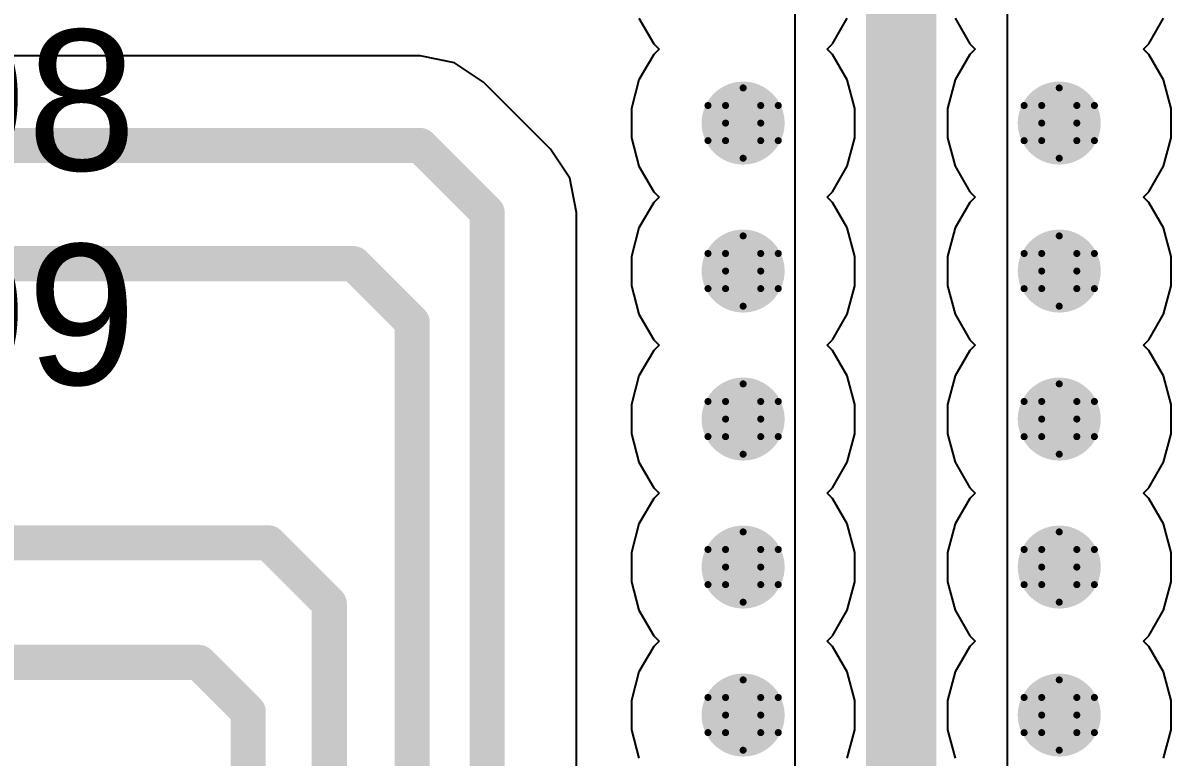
# Model space of a CAD drawing. Header units: inches. Extents: x -3 to 5437, y -3 to 5435.
# Drawn here: x 38.38 to 46.68, y 100.15 to 105.46 of the extents above; entities that cross this region are included whole.
import ezdxf

# ---------------------------------------------------------------- set-up
doc = ezdxf.new("R2010")
doc.units = ezdxf.units.IN
for name, color, linetype in [('Bottom Layer', 5, 'Continuous'), ('Drill Drawing', 1, 'Continuous'), ('GND', 16, 'Continuous'), ('PWR', 76, 'Continuous'), ('Top Layer', 1, 'Continuous'), ('Top Overlay', 2, 'Continuous'), ('Via Holes', 16, 'Continuous')]:
    doc.layers.add(name, color=color, linetype=linetype)
doc.styles.add('Arial', font='', dxfattribs={"height": 0.2})
doc.styles.get('Arial').set_extended_font_data('Arial')

msp = doc.modelspace()

# ---------------------------------------------------------------- hatches: boundary and pattern name
at = {"layer": 'Bottom Layer'}
h = msp.add_hatch(color=5, dxfattribs=at)
edge = h.paths.add_edge_path()
edge.add_arc((43.5836, 104.7368), 0.3, 0, 360)
h = msp.add_hatch(color=5, dxfattribs=at)
edge = h.paths.add_edge_path()
edge.add_arc((45.8685, 104.7368), 0.3, 0, 360)
h = msp.add_hatch(color=5, dxfattribs=at)
edge = h.paths.add_edge_path()
edge.add_arc((43.5836, 103.6672), 0.3, 0, 360)
h = msp.add_hatch(color=5, dxfattribs=at)
edge = h.paths.add_edge_path()
edge.add_arc((45.8685, 103.6672), 0.3, 0, 360)
h = msp.add_hatch(color=5, dxfattribs=at)
edge = h.paths.add_edge_path()
edge.add_arc((43.5836, 102.5975), 0.3, 0, 360)
h = msp.add_hatch(color=5, dxfattribs=at)
edge = h.paths.add_edge_path()
edge.add_arc((45.8685, 102.5975), 0.3, 0, 360)
h = msp.add_hatch(color=5, dxfattribs=at)
edge = h.paths.add_edge_path()
edge.add_arc((43.5836, 101.5278), 0.3, 0, 360)
h = msp.add_hatch(color=5, dxfattribs=at)
edge = h.paths.add_edge_path()
edge.add_arc((45.8685, 101.5278), 0.3, 0, 360)
h = msp.add_hatch(color=5, dxfattribs=at)
edge = h.paths.add_edge_path()
edge.add_arc((43.5836, 100.4581), 0.3, 0, 360)
h = msp.add_hatch(color=5, dxfattribs=at)
edge = h.paths.add_edge_path()
edge.add_arc((45.8685, 100.4581), 0.3, 0, 360)
at = {"layer": 'GND'}
h = msp.add_hatch(color=16, dxfattribs=at)
edge = h.paths.add_edge_path()
edge.add_arc((43.5836, 104.7368), 0.3, 0, 360)
h = msp.add_hatch(color=16, dxfattribs=at)
edge = h.paths.add_edge_path()
edge.add_arc((45.8685, 104.7368), 0.3, 0, 360)
h = msp.add_hatch(color=16, dxfattribs=at)
edge = h.paths.add_edge_path()
edge.add_arc((43.5836, 103.6672), 0.3, 0, 360)
h = msp.add_hatch(color=16, dxfattribs=at)
edge = h.paths.add_edge_path()
edge.add_arc((45.8685, 103.6672), 0.3, 0, 360)
h = msp.add_hatch(color=16, dxfattribs=at)
edge = h.paths.add_edge_path()
edge.add_arc((43.5836, 102.5975), 0.3, 0, 360)
h = msp.add_hatch(color=16, dxfattribs=at)
edge = h.paths.add_edge_path()
edge.add_arc((45.8685, 102.5975), 0.3, 0, 360)
h = msp.add_hatch(color=16, dxfattribs=at)
edge = h.paths.add_edge_path()
edge.add_arc((43.5836, 101.5278), 0.3, 0, 360)
h = msp.add_hatch(color=16, dxfattribs=at)
edge = h.paths.add_edge_path()
edge.add_arc((45.8685, 101.5278), 0.3, 0, 360)
h = msp.add_hatch(color=16, dxfattribs=at)
edge = h.paths.add_edge_path()
edge.add_arc((43.5836, 100.4581), 0.3, 0, 360)
h = msp.add_hatch(color=16, dxfattribs=at)
edge = h.paths.add_edge_path()
edge.add_arc((45.8685, 100.4581), 0.3, 0, 360)
at = {"layer": 'PWR'}
h = msp.add_hatch(color=76, dxfattribs=at)
edge = h.paths.add_edge_path()
edge.add_arc((43.5836, 104.7368), 0.3, 0, 360)
h = msp.add_hatch(color=76, dxfattribs=at)
edge = h.paths.add_edge_path()
edge.add_arc((45.8685, 104.7368), 0.3, 0, 360)
h = msp.add_hatch(color=76, dxfattribs=at)
edge = h.paths.add_edge_path()
edge.add_arc((43.5836, 103.6672), 0.3, 0, 360)
h = msp.add_hatch(color=76, dxfattribs=at)
edge = h.paths.add_edge_path()
edge.add_arc((45.8685, 103.6672), 0.3, 0, 360)
h = msp.add_hatch(color=76, dxfattribs=at)
edge = h.paths.add_edge_path()
edge.add_arc((43.5836, 102.5975), 0.3, 0, 360)
h = msp.add_hatch(color=76, dxfattribs=at)
edge = h.paths.add_edge_path()
edge.add_arc((45.8685, 102.5975), 0.3, 0, 360)
h = msp.add_hatch(color=76, dxfattribs=at)
edge = h.paths.add_edge_path()
edge.add_arc((43.5836, 101.5278), 0.3, 0, 360)
h = msp.add_hatch(color=76, dxfattribs=at)
edge = h.paths.add_edge_path()
edge.add_arc((45.8685, 101.5278), 0.3, 0, 360)
h = msp.add_hatch(color=76, dxfattribs=at)
edge = h.paths.add_edge_path()
edge.add_arc((43.5836, 100.4581), 0.3, 0, 360)
h = msp.add_hatch(color=76, dxfattribs=at)
edge = h.paths.add_edge_path()
edge.add_arc((45.8685, 100.4581), 0.3, 0, 360)
at = {"layer": 'Top Layer'}
h = msp.add_hatch(color=1, dxfattribs=at)
edge = h.paths.add_edge_path()
edge.add_arc((43.5836, 104.7368), 0.3, 0, 360)
h = msp.add_hatch(color=1, dxfattribs=at)
edge = h.paths.add_edge_path()
edge.add_arc((45.8685, 104.7368), 0.3, 0, 360)
h = msp.add_hatch(color=1, dxfattribs=at)
edge = h.paths.add_edge_path()
edge.add_arc((43.5836, 103.6672), 0.3, 0, 360)
h = msp.add_hatch(color=1, dxfattribs=at)
edge = h.paths.add_edge_path()
edge.add_arc((45.8685, 103.6672), 0.3, 0, 360)
h = msp.add_hatch(color=1, dxfattribs=at)
edge = h.paths.add_edge_path()
edge.add_arc((43.5836, 102.5975), 0.3, 0, 360)
h = msp.add_hatch(color=1, dxfattribs=at)
edge = h.paths.add_edge_path()
edge.add_arc((45.8685, 102.5975), 0.3, 0, 360)
h = msp.add_hatch(color=1, dxfattribs=at)
edge = h.paths.add_edge_path()
edge.add_arc((43.5836, 101.5278), 0.3, 0, 360)
h = msp.add_hatch(color=1, dxfattribs=at)
edge = h.paths.add_edge_path()
edge.add_arc((45.8685, 101.5278), 0.3, 0, 360)
h = msp.add_hatch(color=1, dxfattribs=at)
edge = h.paths.add_edge_path()
edge.add_arc((43.5836, 100.4581), 0.3, 0, 360)
h = msp.add_hatch(color=1, dxfattribs=at)
edge = h.paths.add_edge_path()
edge.add_arc((45.8685, 100.4581), 0.3, 0, 360)
at = {"layer": 'Via Holes'}
h = msp.add_hatch(color=7, dxfattribs=at)
edge = h.paths.add_edge_path()
edge.add_arc((43.5836, 104.7368), 0.15, 0, 360)
h = msp.add_hatch(color=7, dxfattribs=at)
edge = h.paths.add_edge_path()
edge.add_arc((45.8685, 104.7368), 0.15, 0, 360)
h = msp.add_hatch(color=7, dxfattribs=at)
edge = h.paths.add_edge_path()
edge.add_arc((43.5836, 103.6672), 0.15, 0, 360)
h = msp.add_hatch(color=7, dxfattribs=at)
edge = h.paths.add_edge_path()
edge.add_arc((45.8685, 103.6672), 0.15, 0, 360)
h = msp.add_hatch(color=7, dxfattribs=at)
edge = h.paths.add_edge_path()
edge.add_arc((43.5836, 102.5975), 0.15, 0, 360)
h = msp.add_hatch(color=7, dxfattribs=at)
edge = h.paths.add_edge_path()
edge.add_arc((45.8685, 102.5975), 0.15, 0, 360)
h = msp.add_hatch(color=7, dxfattribs=at)
edge = h.paths.add_edge_path()
edge.add_arc((43.5836, 101.5278), 0.15, 0, 360)
h = msp.add_hatch(color=7, dxfattribs=at)
edge = h.paths.add_edge_path()
edge.add_arc((45.8685, 101.5278), 0.15, 0, 360)
h = msp.add_hatch(color=7, dxfattribs=at)
edge = h.paths.add_edge_path()
edge.add_arc((43.5836, 100.4581), 0.15, 0, 360)
h = msp.add_hatch(color=7, dxfattribs=at)
edge = h.paths.add_edge_path()
edge.add_arc((45.8685, 100.4581), 0.15, 0, 360)

# ---------------------------------------------------------------- linework, layer by layer
at = {"layer": 'Bottom Layer'}
for p, q in [((41.2483, 105.2224), (35.0122, 105.2224)), ((41.4961, 105.1731), (41.2483, 105.2224)), ((41.7061, 105.0327), (41.4961, 105.1731)), ((42.1906, 104.5483), (41.7061, 105.0327)), ((42.331, 104.3382), (42.1906, 104.5483)), ((42.3803, 104.0904), (42.331, 104.3382)), ((42.3803, 93.517), (42.3803, 104.0904))]:
    msp.add_line(p, q, dxfattribs=at)
for points in [[(34.5176, 104.5749, 0.254, 0.254, 0), (41.2483, 104.5749, 0.254, 0.254, 0)], [(41.2483, 104.5749, 0.254, 0.254, 0), (41.7328, 104.0904, 0.254, 0.254, 0)], [(41.7328, 93.2489, 0.254, 0.254, 0), (41.7328, 104.0904, 0.254, 0.254, 0)], [(34.5152, 103.7209, 0.254, 0.254, 0), (40.7675, 103.7209, 0.254, 0.254, 0)], [(40.7675, 103.7209, 0.254, 0.254, 0), (41.1917, 103.2968, 0.254, 0.254, 0)], [(41.1917, 92.9344, 0.254, 0.254, 0), (41.1917, 103.2968, 0.254, 0.254, 0)], [(36.6012, 101.7025, 0.254, 0.254, 0), (40.1528, 101.7025, 0.254, 0.254, 0)], [(40.1528, 101.7025, 0.254, 0.254, 0), (40.5922, 101.2631, 0.254, 0.254, 0)], [(40.5922, 92.6112, 0.254, 0.254, 0), (40.5922, 101.2631, 0.254, 0.254, 0)], [(34.4647, 100.8389, 0.254, 0.254, 0), (39.6497, 100.8389, 0.254, 0.254, 0)], [(39.6497, 100.8389, 0.254, 0.254, 0), (40.0065, 100.482, 0.254, 0.254, 0)], [(40.0065, 92.2887, 0.254, 0.254, 0), (40.0065, 100.482, 0.254, 0.254, 0)]]:
    msp.add_lwpolyline(points, format="xyseb", dxfattribs=at)
for points in [[(41.1848, 104.5749, 0.127, 0.127, 1), (41.3118, 104.5749, 0.127, 0.127, 1)], [(41.1848, 104.5749, 0.127, 0.127, 1), (41.3118, 104.5749, 0.127, 0.127, 1)], [(41.6693, 104.0904, 0.127, 0.127, 1), (41.7963, 104.0904, 0.127, 0.127, 1)], [(41.6693, 104.0904, 0.127, 0.127, 1), (41.7963, 104.0904, 0.127, 0.127, 1)], [(40.704, 103.7209, 0.127, 0.127, 1), (40.831, 103.7209, 0.127, 0.127, 1)], [(40.704, 103.7209, 0.127, 0.127, 1), (40.831, 103.7209, 0.127, 0.127, 1)], [(41.1282, 103.2968, 0.127, 0.127, 1), (41.2552, 103.2968, 0.127, 0.127, 1)], [(41.1282, 103.2968, 0.127, 0.127, 1), (41.2552, 103.2968, 0.127, 0.127, 1)], [(40.0893, 101.7025, 0.127, 0.127, 1), (40.2163, 101.7025, 0.127, 0.127, 1)], [(40.0893, 101.7025, 0.127, 0.127, 1), (40.2163, 101.7025, 0.127, 0.127, 1)], [(40.5287, 101.2631, 0.127, 0.127, 1), (40.6557, 101.2631, 0.127, 0.127, 1)], [(40.5287, 101.2631, 0.127, 0.127, 1), (40.6557, 101.2631, 0.127, 0.127, 1)], [(39.5862, 100.8389, 0.127, 0.127, 1), (39.7132, 100.8389, 0.127, 0.127, 1)], [(39.5862, 100.8389, 0.127, 0.127, 1), (39.7132, 100.8389, 0.127, 0.127, 1)], [(39.943, 100.482, 0.127, 0.127, 1), (40.07, 100.482, 0.127, 0.127, 1)], [(39.943, 100.482, 0.127, 0.127, 1), (40.07, 100.482, 0.127, 0.127, 1)]]:
    msp.add_lwpolyline(points, format="xyseb", close=True, dxfattribs=at)
at = {"layer": 'Drill Drawing'}
for points in [[(43.4566, 104.8638, 0.0508, 0.0508, 0), (43.5836, 104.9908, 0.0508, 0.0508, 0)], [(43.5836, 104.9908, 0.0508, 0.0508, 0), (43.7106, 104.8638, 0.0508, 0.0508, 0)], [(45.7415, 104.8638, 0.0508, 0.0508, 0), (45.8685, 104.9908, 0.0508, 0.0508, 0)], [(45.8685, 104.9908, 0.0508, 0.0508, 0), (45.9955, 104.8638, 0.0508, 0.0508, 0)], [(43.3296, 104.8638, 0.0508, 0.0508, 0), (43.4566, 104.7368, 0.0508, 0.0508, 0)], [(43.3296, 104.8638, 0.0508, 0.0508, 0), (43.4566, 104.8638, 0.0508, 0.0508, 0)], [(43.7106, 104.8638, 0.0508, 0.0508, 0), (43.8376, 104.8638, 0.0508, 0.0508, 0)], [(43.7106, 104.7368, 0.0508, 0.0508, 0), (43.8376, 104.8638, 0.0508, 0.0508, 0)], [(45.6145, 104.8638, 0.0508, 0.0508, 0), (45.7415, 104.7368, 0.0508, 0.0508, 0)], [(45.6145, 104.8638, 0.0508, 0.0508, 0), (45.7415, 104.8638, 0.0508, 0.0508, 0)], [(45.9955, 104.8638, 0.0508, 0.0508, 0), (46.1225, 104.8638, 0.0508, 0.0508, 0)], [(45.9955, 104.7368, 0.0508, 0.0508, 0), (46.1225, 104.8638, 0.0508, 0.0508, 0)], [(43.3296, 104.6098, 0.0508, 0.0508, 0), (43.4566, 104.7368, 0.0508, 0.0508, 0)], [(43.7106, 104.7368, 0.0508, 0.0508, 0), (43.8376, 104.6098, 0.0508, 0.0508, 0)], [(45.6145, 104.6098, 0.0508, 0.0508, 0), (45.7415, 104.7368, 0.0508, 0.0508, 0)], [(45.9955, 104.7368, 0.0508, 0.0508, 0), (46.1225, 104.6098, 0.0508, 0.0508, 0)], [(43.3296, 104.6098, 0.0508, 0.0508, 0), (43.4566, 104.6098, 0.0508, 0.0508, 0)], [(43.4566, 104.6098, 0.0508, 0.0508, 0), (43.5836, 104.4828, 0.0508, 0.0508, 0)], [(43.5836, 104.4828, 0.0508, 0.0508, 0), (43.7106, 104.6098, 0.0508, 0.0508, 0)], [(43.7106, 104.6098, 0.0508, 0.0508, 0), (43.8376, 104.6098, 0.0508, 0.0508, 0)], [(45.6145, 104.6098, 0.0508, 0.0508, 0), (45.7415, 104.6098, 0.0508, 0.0508, 0)], [(45.7415, 104.6098, 0.0508, 0.0508, 0), (45.8685, 104.4828, 0.0508, 0.0508, 0)], [(45.8685, 104.4828, 0.0508, 0.0508, 0), (45.9955, 104.6098, 0.0508, 0.0508, 0)], [(45.9955, 104.6098, 0.0508, 0.0508, 0), (46.1225, 104.6098, 0.0508, 0.0508, 0)], [(43.4566, 103.7942, 0.0508, 0.0508, 0), (43.5836, 103.9212, 0.0508, 0.0508, 0)], [(43.5836, 103.9212, 0.0508, 0.0508, 0), (43.7106, 103.7942, 0.0508, 0.0508, 0)], [(45.7415, 103.7942, 0.0508, 0.0508, 0), (45.8685, 103.9212, 0.0508, 0.0508, 0)], [(45.8685, 103.9212, 0.0508, 0.0508, 0), (45.9955, 103.7942, 0.0508, 0.0508, 0)], [(43.3296, 103.7942, 0.0508, 0.0508, 0), (43.4566, 103.6672, 0.0508, 0.0508, 0)], [(43.3296, 103.7942, 0.0508, 0.0508, 0), (43.4566, 103.7942, 0.0508, 0.0508, 0)], [(43.7106, 103.7942, 0.0508, 0.0508, 0), (43.8376, 103.7942, 0.0508, 0.0508, 0)], [(43.7106, 103.6672, 0.0508, 0.0508, 0), (43.8376, 103.7942, 0.0508, 0.0508, 0)], [(45.6145, 103.7942, 0.0508, 0.0508, 0), (45.7415, 103.6672, 0.0508, 0.0508, 0)], [(45.6145, 103.7942, 0.0508, 0.0508, 0), (45.7415, 103.7942, 0.0508, 0.0508, 0)], [(45.9955, 103.7942, 0.0508, 0.0508, 0), (46.1225, 103.7942, 0.0508, 0.0508, 0)], [(45.9955, 103.6672, 0.0508, 0.0508, 0), (46.1225, 103.7942, 0.0508, 0.0508, 0)], [(43.3296, 103.5402, 0.0508, 0.0508, 0), (43.4566, 103.6672, 0.0508, 0.0508, 0)], [(43.7106, 103.6672, 0.0508, 0.0508, 0), (43.8376, 103.5402, 0.0508, 0.0508, 0)], [(45.6145, 103.5402, 0.0508, 0.0508, 0), (45.7415, 103.6672, 0.0508, 0.0508, 0)], [(45.9955, 103.6672, 0.0508, 0.0508, 0), (46.1225, 103.5402, 0.0508, 0.0508, 0)], [(43.3296, 103.5402, 0.0508, 0.0508, 0), (43.4566, 103.5402, 0.0508, 0.0508, 0)], [(43.4566, 103.5402, 0.0508, 0.0508, 0), (43.5836, 103.4132, 0.0508, 0.0508, 0)], [(43.5836, 103.4132, 0.0508, 0.0508, 0), (43.7106, 103.5402, 0.0508, 0.0508, 0)], [(43.7106, 103.5402, 0.0508, 0.0508, 0), (43.8376, 103.5402, 0.0508, 0.0508, 0)], [(45.6145, 103.5402, 0.0508, 0.0508, 0), (45.7415, 103.5402, 0.0508, 0.0508, 0)], [(45.7415, 103.5402, 0.0508, 0.0508, 0), (45.8685, 103.4132, 0.0508, 0.0508, 0)], [(45.8685, 103.4132, 0.0508, 0.0508, 0), (45.9955, 103.5402, 0.0508, 0.0508, 0)], [(45.9955, 103.5402, 0.0508, 0.0508, 0), (46.1225, 103.5402, 0.0508, 0.0508, 0)], [(43.4566, 102.7245, 0.0508, 0.0508, 0), (43.5836, 102.8515, 0.0508, 0.0508, 0)], [(43.5836, 102.8515, 0.0508, 0.0508, 0), (43.7106, 102.7245, 0.0508, 0.0508, 0)], [(45.7415, 102.7245, 0.0508, 0.0508, 0), (45.8685, 102.8515, 0.0508, 0.0508, 0)], [(45.8685, 102.8515, 0.0508, 0.0508, 0), (45.9955, 102.7245, 0.0508, 0.0508, 0)], [(43.3296, 102.7245, 0.0508, 0.0508, 0), (43.4566, 102.5975, 0.0508, 0.0508, 0)], [(43.3296, 102.7245, 0.0508, 0.0508, 0), (43.4566, 102.7245, 0.0508, 0.0508, 0)], [(43.7106, 102.7245, 0.0508, 0.0508, 0), (43.8376, 102.7245, 0.0508, 0.0508, 0)], [(43.7106, 102.5975, 0.0508, 0.0508, 0), (43.8376, 102.7245, 0.0508, 0.0508, 0)], [(45.6145, 102.7245, 0.0508, 0.0508, 0), (45.7415, 102.5975, 0.0508, 0.0508, 0)], [(45.6145, 102.7245, 0.0508, 0.0508, 0), (45.7415, 102.7245, 0.0508, 0.0508, 0)], [(45.9955, 102.7245, 0.0508, 0.0508, 0), (46.1225, 102.7245, 0.0508, 0.0508, 0)], [(45.9955, 102.5975, 0.0508, 0.0508, 0), (46.1225, 102.7245, 0.0508, 0.0508, 0)], [(43.3296, 102.4705, 0.0508, 0.0508, 0), (43.4566, 102.5975, 0.0508, 0.0508, 0)], [(43.7106, 102.5975, 0.0508, 0.0508, 0), (43.8376, 102.4705, 0.0508, 0.0508, 0)], [(45.6145, 102.4705, 0.0508, 0.0508, 0), (45.7415, 102.5975, 0.0508, 0.0508, 0)], [(45.9955, 102.5975, 0.0508, 0.0508, 0), (46.1225, 102.4705, 0.0508, 0.0508, 0)], [(43.3296, 102.4705, 0.0508, 0.0508, 0), (43.4566, 102.4705, 0.0508, 0.0508, 0)], [(43.4566, 102.4705, 0.0508, 0.0508, 0), (43.5836, 102.3435, 0.0508, 0.0508, 0)], [(43.5836, 102.3435, 0.0508, 0.0508, 0), (43.7106, 102.4705, 0.0508, 0.0508, 0)], [(43.7106, 102.4705, 0.0508, 0.0508, 0), (43.8376, 102.4705, 0.0508, 0.0508, 0)], [(45.6145, 102.4705, 0.0508, 0.0508, 0), (45.7415, 102.4705, 0.0508, 0.0508, 0)], [(45.7415, 102.4705, 0.0508, 0.0508, 0), (45.8685, 102.3435, 0.0508, 0.0508, 0)], [(45.8685, 102.3435, 0.0508, 0.0508, 0), (45.9955, 102.4705, 0.0508, 0.0508, 0)], [(45.9955, 102.4705, 0.0508, 0.0508, 0), (46.1225, 102.4705, 0.0508, 0.0508, 0)], [(43.4566, 101.6548, 0.0508, 0.0508, 0), (43.5836, 101.7818, 0.0508, 0.0508, 0)], [(43.5836, 101.7818, 0.0508, 0.0508, 0), (43.7106, 101.6548, 0.0508, 0.0508, 0)], [(45.7415, 101.6548, 0.0508, 0.0508, 0), (45.8685, 101.7818, 0.0508, 0.0508, 0)], [(45.8685, 101.7818, 0.0508, 0.0508, 0), (45.9955, 101.6548, 0.0508, 0.0508, 0)], [(43.3296, 101.6548, 0.0508, 0.0508, 0), (43.4566, 101.5278, 0.0508, 0.0508, 0)], [(43.3296, 101.6548, 0.0508, 0.0508, 0), (43.4566, 101.6548, 0.0508, 0.0508, 0)], [(43.7106, 101.6548, 0.0508, 0.0508, 0), (43.8376, 101.6548, 0.0508, 0.0508, 0)], [(43.7106, 101.5278, 0.0508, 0.0508, 0), (43.8376, 101.6548, 0.0508, 0.0508, 0)], [(45.6145, 101.6548, 0.0508, 0.0508, 0), (45.7415, 101.5278, 0.0508, 0.0508, 0)], [(45.6145, 101.6548, 0.0508, 0.0508, 0), (45.7415, 101.6548, 0.0508, 0.0508, 0)], [(45.9955, 101.6548, 0.0508, 0.0508, 0), (46.1225, 101.6548, 0.0508, 0.0508, 0)], [(45.9955, 101.5278, 0.0508, 0.0508, 0), (46.1225, 101.6548, 0.0508, 0.0508, 0)], [(43.3296, 101.4008, 0.0508, 0.0508, 0), (43.4566, 101.5278, 0.0508, 0.0508, 0)], [(43.7106, 101.5278, 0.0508, 0.0508, 0), (43.8376, 101.4008, 0.0508, 0.0508, 0)], [(45.6145, 101.4008, 0.0508, 0.0508, 0), (45.7415, 101.5278, 0.0508, 0.0508, 0)], [(45.9955, 101.5278, 0.0508, 0.0508, 0), (46.1225, 101.4008, 0.0508, 0.0508, 0)], [(43.3296, 101.4008, 0.0508, 0.0508, 0), (43.4566, 101.4008, 0.0508, 0.0508, 0)], [(43.4566, 101.4008, 0.0508, 0.0508, 0), (43.5836, 101.2738, 0.0508, 0.0508, 0)], [(43.5836, 101.2738, 0.0508, 0.0508, 0), (43.7106, 101.4008, 0.0508, 0.0508, 0)], [(43.7106, 101.4008, 0.0508, 0.0508, 0), (43.8376, 101.4008, 0.0508, 0.0508, 0)], [(45.6145, 101.4008, 0.0508, 0.0508, 0), (45.7415, 101.4008, 0.0508, 0.0508, 0)], [(45.7415, 101.4008, 0.0508, 0.0508, 0), (45.8685, 101.2738, 0.0508, 0.0508, 0)], [(45.8685, 101.2738, 0.0508, 0.0508, 0), (45.9955, 101.4008, 0.0508, 0.0508, 0)], [(45.9955, 101.4008, 0.0508, 0.0508, 0), (46.1225, 101.4008, 0.0508, 0.0508, 0)], [(43.4566, 100.5851, 0.0508, 0.0508, 0), (43.5836, 100.7121, 0.0508, 0.0508, 0)], [(43.5836, 100.7121, 0.0508, 0.0508, 0), (43.7106, 100.5851, 0.0508, 0.0508, 0)], [(45.7415, 100.5851, 0.0508, 0.0508, 0), (45.8685, 100.7121, 0.0508, 0.0508, 0)], [(45.8685, 100.7121, 0.0508, 0.0508, 0), (45.9955, 100.5851, 0.0508, 0.0508, 0)], [(43.3296, 100.5851, 0.0508, 0.0508, 0), (43.4566, 100.4581, 0.0508, 0.0508, 0)], [(43.3296, 100.5851, 0.0508, 0.0508, 0), (43.4566, 100.5851, 0.0508, 0.0508, 0)], [(43.7106, 100.5851, 0.0508, 0.0508, 0), (43.8376, 100.5851, 0.0508, 0.0508, 0)], [(43.7106, 100.4581, 0.0508, 0.0508, 0), (43.8376, 100.5851, 0.0508, 0.0508, 0)], [(45.6145, 100.5851, 0.0508, 0.0508, 0), (45.7415, 100.4581, 0.0508, 0.0508, 0)], [(45.6145, 100.5851, 0.0508, 0.0508, 0), (45.7415, 100.5851, 0.0508, 0.0508, 0)], [(45.9955, 100.5851, 0.0508, 0.0508, 0), (46.1225, 100.5851, 0.0508, 0.0508, 0)], [(45.9955, 100.4581, 0.0508, 0.0508, 0), (46.1225, 100.5851, 0.0508, 0.0508, 0)], [(43.3296, 100.3311, 0.0508, 0.0508, 0), (43.4566, 100.4581, 0.0508, 0.0508, 0)], [(43.7106, 100.4581, 0.0508, 0.0508, 0), (43.8376, 100.3311, 0.0508, 0.0508, 0)], [(45.6145, 100.3311, 0.0508, 0.0508, 0), (45.7415, 100.4581, 0.0508, 0.0508, 0)], [(45.9955, 100.4581, 0.0508, 0.0508, 0), (46.1225, 100.3311, 0.0508, 0.0508, 0)], [(43.3296, 100.3311, 0.0508, 0.0508, 0), (43.4566, 100.3311, 0.0508, 0.0508, 0)], [(43.4566, 100.3311, 0.0508, 0.0508, 0), (43.5836, 100.2041, 0.0508, 0.0508, 0)], [(43.5836, 100.2041, 0.0508, 0.0508, 0), (43.7106, 100.3311, 0.0508, 0.0508, 0)], [(43.7106, 100.3311, 0.0508, 0.0508, 0), (43.8376, 100.3311, 0.0508, 0.0508, 0)], [(45.6145, 100.3311, 0.0508, 0.0508, 0), (45.7415, 100.3311, 0.0508, 0.0508, 0)], [(45.7415, 100.3311, 0.0508, 0.0508, 0), (45.8685, 100.2041, 0.0508, 0.0508, 0)], [(45.8685, 100.2041, 0.0508, 0.0508, 0), (45.9955, 100.3311, 0.0508, 0.0508, 0)], [(45.9955, 100.3311, 0.0508, 0.0508, 0), (46.1225, 100.3311, 0.0508, 0.0508, 0)]]:
    msp.add_lwpolyline(points, format="xyseb", dxfattribs=at)
for points in [[(43.5709, 104.9908, 0.0254, 0.0254, 1), (43.5963, 104.9908, 0.0254, 0.0254, 1)], [(43.5709, 104.9908, 0.0254, 0.0254, 1), (43.5963, 104.9908, 0.0254, 0.0254, 1)], [(45.8558, 104.9908, 0.0254, 0.0254, 1), (45.8812, 104.9908, 0.0254, 0.0254, 1)], [(45.8558, 104.9908, 0.0254, 0.0254, 1), (45.8812, 104.9908, 0.0254, 0.0254, 1)], [(43.3169, 104.8638, 0.0254, 0.0254, 1), (43.3423, 104.8638, 0.0254, 0.0254, 1)], [(43.3169, 104.8638, 0.0254, 0.0254, 1), (43.3423, 104.8638, 0.0254, 0.0254, 1)], [(43.4439, 104.8638, 0.0254, 0.0254, 1), (43.4693, 104.8638, 0.0254, 0.0254, 1)], [(43.4439, 104.8638, 0.0254, 0.0254, 1), (43.4693, 104.8638, 0.0254, 0.0254, 1)], [(43.6979, 104.8638, 0.0254, 0.0254, 1), (43.7233, 104.8638, 0.0254, 0.0254, 1)], [(43.6979, 104.8638, 0.0254, 0.0254, 1), (43.7233, 104.8638, 0.0254, 0.0254, 1)], [(43.8249, 104.8638, 0.0254, 0.0254, 1), (43.8503, 104.8638, 0.0254, 0.0254, 1)], [(43.8249, 104.8638, 0.0254, 0.0254, 1), (43.8503, 104.8638, 0.0254, 0.0254, 1)], [(45.6018, 104.8638, 0.0254, 0.0254, 1), (45.6272, 104.8638, 0.0254, 0.0254, 1)], [(45.6018, 104.8638, 0.0254, 0.0254, 1), (45.6272, 104.8638, 0.0254, 0.0254, 1)], [(45.7288, 104.8638, 0.0254, 0.0254, 1), (45.7542, 104.8638, 0.0254, 0.0254, 1)], [(45.7288, 104.8638, 0.0254, 0.0254, 1), (45.7542, 104.8638, 0.0254, 0.0254, 1)], [(45.9828, 104.8638, 0.0254, 0.0254, 1), (46.0082, 104.8638, 0.0254, 0.0254, 1)], [(45.9828, 104.8638, 0.0254, 0.0254, 1), (46.0082, 104.8638, 0.0254, 0.0254, 1)], [(46.1098, 104.8638, 0.0254, 0.0254, 1), (46.1352, 104.8638, 0.0254, 0.0254, 1)], [(46.1098, 104.8638, 0.0254, 0.0254, 1), (46.1352, 104.8638, 0.0254, 0.0254, 1)], [(43.4439, 104.7368, 0.0254, 0.0254, 1), (43.4693, 104.7368, 0.0254, 0.0254, 1)], [(43.4439, 104.7368, 0.0254, 0.0254, 1), (43.4693, 104.7368, 0.0254, 0.0254, 1)], [(43.6979, 104.7368, 0.0254, 0.0254, 1), (43.7233, 104.7368, 0.0254, 0.0254, 1)], [(43.6979, 104.7368, 0.0254, 0.0254, 1), (43.7233, 104.7368, 0.0254, 0.0254, 1)], [(45.7288, 104.7368, 0.0254, 0.0254, 1), (45.7542, 104.7368, 0.0254, 0.0254, 1)], [(45.7288, 104.7368, 0.0254, 0.0254, 1), (45.7542, 104.7368, 0.0254, 0.0254, 1)], [(45.9828, 104.7368, 0.0254, 0.0254, 1), (46.0082, 104.7368, 0.0254, 0.0254, 1)], [(45.9828, 104.7368, 0.0254, 0.0254, 1), (46.0082, 104.7368, 0.0254, 0.0254, 1)], [(43.3169, 104.6098, 0.0254, 0.0254, 1), (43.3423, 104.6098, 0.0254, 0.0254, 1)], [(43.3169, 104.6098, 0.0254, 0.0254, 1), (43.3423, 104.6098, 0.0254, 0.0254, 1)], [(43.4439, 104.6098, 0.0254, 0.0254, 1), (43.4693, 104.6098, 0.0254, 0.0254, 1)], [(43.4439, 104.6098, 0.0254, 0.0254, 1), (43.4693, 104.6098, 0.0254, 0.0254, 1)], [(43.6979, 104.6098, 0.0254, 0.0254, 1), (43.7233, 104.6098, 0.0254, 0.0254, 1)], [(43.6979, 104.6098, 0.0254, 0.0254, 1), (43.7233, 104.6098, 0.0254, 0.0254, 1)], [(43.8249, 104.6098, 0.0254, 0.0254, 1), (43.8503, 104.6098, 0.0254, 0.0254, 1)], [(43.8249, 104.6098, 0.0254, 0.0254, 1), (43.8503, 104.6098, 0.0254, 0.0254, 1)], [(45.6018, 104.6098, 0.0254, 0.0254, 1), (45.6272, 104.6098, 0.0254, 0.0254, 1)], [(45.6018, 104.6098, 0.0254, 0.0254, 1), (45.6272, 104.6098, 0.0254, 0.0254, 1)], [(45.7288, 104.6098, 0.0254, 0.0254, 1), (45.7542, 104.6098, 0.0254, 0.0254, 1)], [(45.7288, 104.6098, 0.0254, 0.0254, 1), (45.7542, 104.6098, 0.0254, 0.0254, 1)], [(45.9828, 104.6098, 0.0254, 0.0254, 1), (46.0082, 104.6098, 0.0254, 0.0254, 1)], [(45.9828, 104.6098, 0.0254, 0.0254, 1), (46.0082, 104.6098, 0.0254, 0.0254, 1)], [(46.1098, 104.6098, 0.0254, 0.0254, 1), (46.1352, 104.6098, 0.0254, 0.0254, 1)], [(46.1098, 104.6098, 0.0254, 0.0254, 1), (46.1352, 104.6098, 0.0254, 0.0254, 1)], [(43.5709, 104.4828, 0.0254, 0.0254, 1), (43.5963, 104.4828, 0.0254, 0.0254, 1)], [(43.5709, 104.4828, 0.0254, 0.0254, 1), (43.5963, 104.4828, 0.0254, 0.0254, 1)], [(45.8558, 104.4828, 0.0254, 0.0254, 1), (45.8812, 104.4828, 0.0254, 0.0254, 1)], [(45.8558, 104.4828, 0.0254, 0.0254, 1), (45.8812, 104.4828, 0.0254, 0.0254, 1)], [(43.5709, 103.9212, 0.0254, 0.0254, 1), (43.5963, 103.9212, 0.0254, 0.0254, 1)], [(43.5709, 103.9212, 0.0254, 0.0254, 1), (43.5963, 103.9212, 0.0254, 0.0254, 1)], [(45.8558, 103.9212, 0.0254, 0.0254, 1), (45.8812, 103.9212, 0.0254, 0.0254, 1)], [(45.8558, 103.9212, 0.0254, 0.0254, 1), (45.8812, 103.9212, 0.0254, 0.0254, 1)], [(43.3169, 103.7942, 0.0254, 0.0254, 1), (43.3423, 103.7942, 0.0254, 0.0254, 1)], [(43.3169, 103.7942, 0.0254, 0.0254, 1), (43.3423, 103.7942, 0.0254, 0.0254, 1)], [(43.4439, 103.7942, 0.0254, 0.0254, 1), (43.4693, 103.7942, 0.0254, 0.0254, 1)], [(43.4439, 103.7942, 0.0254, 0.0254, 1), (43.4693, 103.7942, 0.0254, 0.0254, 1)], [(43.6979, 103.7942, 0.0254, 0.0254, 1), (43.7233, 103.7942, 0.0254, 0.0254, 1)], [(43.6979, 103.7942, 0.0254, 0.0254, 1), (43.7233, 103.7942, 0.0254, 0.0254, 1)], [(43.8249, 103.7942, 0.0254, 0.0254, 1), (43.8503, 103.7942, 0.0254, 0.0254, 1)], [(43.8249, 103.7942, 0.0254, 0.0254, 1), (43.8503, 103.7942, 0.0254, 0.0254, 1)], [(45.6018, 103.7942, 0.0254, 0.0254, 1), (45.6272, 103.7942, 0.0254, 0.0254, 1)], [(45.6018, 103.7942, 0.0254, 0.0254, 1), (45.6272, 103.7942, 0.0254, 0.0254, 1)], [(45.7288, 103.7942, 0.0254, 0.0254, 1), (45.7542, 103.7942, 0.0254, 0.0254, 1)], [(45.7288, 103.7942, 0.0254, 0.0254, 1), (45.7542, 103.7942, 0.0254, 0.0254, 1)], [(45.9828, 103.7942, 0.0254, 0.0254, 1), (46.0082, 103.7942, 0.0254, 0.0254, 1)], [(45.9828, 103.7942, 0.0254, 0.0254, 1), (46.0082, 103.7942, 0.0254, 0.0254, 1)], [(46.1098, 103.7942, 0.0254, 0.0254, 1), (46.1352, 103.7942, 0.0254, 0.0254, 1)], [(46.1098, 103.7942, 0.0254, 0.0254, 1), (46.1352, 103.7942, 0.0254, 0.0254, 1)], [(43.4439, 103.6672, 0.0254, 0.0254, 1), (43.4693, 103.6672, 0.0254, 0.0254, 1)], [(43.4439, 103.6672, 0.0254, 0.0254, 1), (43.4693, 103.6672, 0.0254, 0.0254, 1)], [(43.6979, 103.6672, 0.0254, 0.0254, 1), (43.7233, 103.6672, 0.0254, 0.0254, 1)], [(43.6979, 103.6672, 0.0254, 0.0254, 1), (43.7233, 103.6672, 0.0254, 0.0254, 1)], [(45.7288, 103.6672, 0.0254, 0.0254, 1), (45.7542, 103.6672, 0.0254, 0.0254, 1)], [(45.7288, 103.6672, 0.0254, 0.0254, 1), (45.7542, 103.6672, 0.0254, 0.0254, 1)], [(45.9828, 103.6672, 0.0254, 0.0254, 1), (46.0082, 103.6672, 0.0254, 0.0254, 1)], [(45.9828, 103.6672, 0.0254, 0.0254, 1), (46.0082, 103.6672, 0.0254, 0.0254, 1)], [(43.3169, 103.5402, 0.0254, 0.0254, 1), (43.3423, 103.5402, 0.0254, 0.0254, 1)], [(43.3169, 103.5402, 0.0254, 0.0254, 1), (43.3423, 103.5402, 0.0254, 0.0254, 1)], [(43.4439, 103.5402, 0.0254, 0.0254, 1), (43.4693, 103.5402, 0.0254, 0.0254, 1)], [(43.4439, 103.5402, 0.0254, 0.0254, 1), (43.4693, 103.5402, 0.0254, 0.0254, 1)], [(43.6979, 103.5402, 0.0254, 0.0254, 1), (43.7233, 103.5402, 0.0254, 0.0254, 1)], [(43.6979, 103.5402, 0.0254, 0.0254, 1), (43.7233, 103.5402, 0.0254, 0.0254, 1)], [(43.8249, 103.5402, 0.0254, 0.0254, 1), (43.8503, 103.5402, 0.0254, 0.0254, 1)], [(43.8249, 103.5402, 0.0254, 0.0254, 1), (43.8503, 103.5402, 0.0254, 0.0254, 1)], [(45.6018, 103.5402, 0.0254, 0.0254, 1), (45.6272, 103.5402, 0.0254, 0.0254, 1)], [(45.6018, 103.5402, 0.0254, 0.0254, 1), (45.6272, 103.5402, 0.0254, 0.0254, 1)], [(45.7288, 103.5402, 0.0254, 0.0254, 1), (45.7542, 103.5402, 0.0254, 0.0254, 1)], [(45.7288, 103.5402, 0.0254, 0.0254, 1), (45.7542, 103.5402, 0.0254, 0.0254, 1)], [(45.9828, 103.5402, 0.0254, 0.0254, 1), (46.0082, 103.5402, 0.0254, 0.0254, 1)], [(45.9828, 103.5402, 0.0254, 0.0254, 1), (46.0082, 103.5402, 0.0254, 0.0254, 1)], [(46.1098, 103.5402, 0.0254, 0.0254, 1), (46.1352, 103.5402, 0.0254, 0.0254, 1)], [(46.1098, 103.5402, 0.0254, 0.0254, 1), (46.1352, 103.5402, 0.0254, 0.0254, 1)], [(43.5709, 103.4132, 0.0254, 0.0254, 1), (43.5963, 103.4132, 0.0254, 0.0254, 1)], [(43.5709, 103.4132, 0.0254, 0.0254, 1), (43.5963, 103.4132, 0.0254, 0.0254, 1)], [(45.8558, 103.4132, 0.0254, 0.0254, 1), (45.8812, 103.4132, 0.0254, 0.0254, 1)], [(45.8558, 103.4132, 0.0254, 0.0254, 1), (45.8812, 103.4132, 0.0254, 0.0254, 1)], [(43.5709, 102.8515, 0.0254, 0.0254, 1), (43.5963, 102.8515, 0.0254, 0.0254, 1)], [(43.5709, 102.8515, 0.0254, 0.0254, 1), (43.5963, 102.8515, 0.0254, 0.0254, 1)], [(45.8558, 102.8515, 0.0254, 0.0254, 1), (45.8812, 102.8515, 0.0254, 0.0254, 1)], [(45.8558, 102.8515, 0.0254, 0.0254, 1), (45.8812, 102.8515, 0.0254, 0.0254, 1)], [(43.3169, 102.7245, 0.0254, 0.0254, 1), (43.3423, 102.7245, 0.0254, 0.0254, 1)], [(43.3169, 102.7245, 0.0254, 0.0254, 1), (43.3423, 102.7245, 0.0254, 0.0254, 1)], [(43.4439, 102.7245, 0.0254, 0.0254, 1), (43.4693, 102.7245, 0.0254, 0.0254, 1)], [(43.4439, 102.7245, 0.0254, 0.0254, 1), (43.4693, 102.7245, 0.0254, 0.0254, 1)], [(43.6979, 102.7245, 0.0254, 0.0254, 1), (43.7233, 102.7245, 0.0254, 0.0254, 1)], [(43.6979, 102.7245, 0.0254, 0.0254, 1), (43.7233, 102.7245, 0.0254, 0.0254, 1)], [(43.8249, 102.7245, 0.0254, 0.0254, 1), (43.8503, 102.7245, 0.0254, 0.0254, 1)], [(43.8249, 102.7245, 0.0254, 0.0254, 1), (43.8503, 102.7245, 0.0254, 0.0254, 1)], [(45.6018, 102.7245, 0.0254, 0.0254, 1), (45.6272, 102.7245, 0.0254, 0.0254, 1)], [(45.6018, 102.7245, 0.0254, 0.0254, 1), (45.6272, 102.7245, 0.0254, 0.0254, 1)], [(45.7288, 102.7245, 0.0254, 0.0254, 1), (45.7542, 102.7245, 0.0254, 0.0254, 1)], [(45.7288, 102.7245, 0.0254, 0.0254, 1), (45.7542, 102.7245, 0.0254, 0.0254, 1)], [(45.9828, 102.7245, 0.0254, 0.0254, 1), (46.0082, 102.7245, 0.0254, 0.0254, 1)], [(45.9828, 102.7245, 0.0254, 0.0254, 1), (46.0082, 102.7245, 0.0254, 0.0254, 1)], [(46.1098, 102.7245, 0.0254, 0.0254, 1), (46.1352, 102.7245, 0.0254, 0.0254, 1)], [(46.1098, 102.7245, 0.0254, 0.0254, 1), (46.1352, 102.7245, 0.0254, 0.0254, 1)], [(43.4439, 102.5975, 0.0254, 0.0254, 1), (43.4693, 102.5975, 0.0254, 0.0254, 1)], [(43.4439, 102.5975, 0.0254, 0.0254, 1), (43.4693, 102.5975, 0.0254, 0.0254, 1)], [(43.6979, 102.5975, 0.0254, 0.0254, 1), (43.7233, 102.5975, 0.0254, 0.0254, 1)], [(43.6979, 102.5975, 0.0254, 0.0254, 1), (43.7233, 102.5975, 0.0254, 0.0254, 1)], [(45.7288, 102.5975, 0.0254, 0.0254, 1), (45.7542, 102.5975, 0.0254, 0.0254, 1)], [(45.7288, 102.5975, 0.0254, 0.0254, 1), (45.7542, 102.5975, 0.0254, 0.0254, 1)], [(45.9828, 102.5975, 0.0254, 0.0254, 1), (46.0082, 102.5975, 0.0254, 0.0254, 1)], [(45.9828, 102.5975, 0.0254, 0.0254, 1), (46.0082, 102.5975, 0.0254, 0.0254, 1)], [(43.3169, 102.4705, 0.0254, 0.0254, 1), (43.3423, 102.4705, 0.0254, 0.0254, 1)], [(43.3169, 102.4705, 0.0254, 0.0254, 1), (43.3423, 102.4705, 0.0254, 0.0254, 1)], [(43.4439, 102.4705, 0.0254, 0.0254, 1), (43.4693, 102.4705, 0.0254, 0.0254, 1)], [(43.4439, 102.4705, 0.0254, 0.0254, 1), (43.4693, 102.4705, 0.0254, 0.0254, 1)], [(43.6979, 102.4705, 0.0254, 0.0254, 1), (43.7233, 102.4705, 0.0254, 0.0254, 1)], [(43.6979, 102.4705, 0.0254, 0.0254, 1), (43.7233, 102.4705, 0.0254, 0.0254, 1)], [(43.8249, 102.4705, 0.0254, 0.0254, 1), (43.8503, 102.4705, 0.0254, 0.0254, 1)], [(43.8249, 102.4705, 0.0254, 0.0254, 1), (43.8503, 102.4705, 0.0254, 0.0254, 1)], [(45.6018, 102.4705, 0.0254, 0.0254, 1), (45.6272, 102.4705, 0.0254, 0.0254, 1)], [(45.6018, 102.4705, 0.0254, 0.0254, 1), (45.6272, 102.4705, 0.0254, 0.0254, 1)], [(45.7288, 102.4705, 0.0254, 0.0254, 1), (45.7542, 102.4705, 0.0254, 0.0254, 1)], [(45.7288, 102.4705, 0.0254, 0.0254, 1), (45.7542, 102.4705, 0.0254, 0.0254, 1)], [(45.9828, 102.4705, 0.0254, 0.0254, 1), (46.0082, 102.4705, 0.0254, 0.0254, 1)], [(45.9828, 102.4705, 0.0254, 0.0254, 1), (46.0082, 102.4705, 0.0254, 0.0254, 1)], [(46.1098, 102.4705, 0.0254, 0.0254, 1), (46.1352, 102.4705, 0.0254, 0.0254, 1)], [(46.1098, 102.4705, 0.0254, 0.0254, 1), (46.1352, 102.4705, 0.0254, 0.0254, 1)], [(43.5709, 102.3435, 0.0254, 0.0254, 1), (43.5963, 102.3435, 0.0254, 0.0254, 1)], [(43.5709, 102.3435, 0.0254, 0.0254, 1), (43.5963, 102.3435, 0.0254, 0.0254, 1)], [(45.8558, 102.3435, 0.0254, 0.0254, 1), (45.8812, 102.3435, 0.0254, 0.0254, 1)], [(45.8558, 102.3435, 0.0254, 0.0254, 1), (45.8812, 102.3435, 0.0254, 0.0254, 1)], [(43.5709, 101.7818, 0.0254, 0.0254, 1), (43.5963, 101.7818, 0.0254, 0.0254, 1)], [(43.5709, 101.7818, 0.0254, 0.0254, 1), (43.5963, 101.7818, 0.0254, 0.0254, 1)], [(45.8558, 101.7818, 0.0254, 0.0254, 1), (45.8812, 101.7818, 0.0254, 0.0254, 1)], [(45.8558, 101.7818, 0.0254, 0.0254, 1), (45.8812, 101.7818, 0.0254, 0.0254, 1)], [(43.3169, 101.6548, 0.0254, 0.0254, 1), (43.3423, 101.6548, 0.0254, 0.0254, 1)], [(43.3169, 101.6548, 0.0254, 0.0254, 1), (43.3423, 101.6548, 0.0254, 0.0254, 1)], [(43.4439, 101.6548, 0.0254, 0.0254, 1), (43.4693, 101.6548, 0.0254, 0.0254, 1)], [(43.4439, 101.6548, 0.0254, 0.0254, 1), (43.4693, 101.6548, 0.0254, 0.0254, 1)], [(43.6979, 101.6548, 0.0254, 0.0254, 1), (43.7233, 101.6548, 0.0254, 0.0254, 1)], [(43.6979, 101.6548, 0.0254, 0.0254, 1), (43.7233, 101.6548, 0.0254, 0.0254, 1)], [(43.8249, 101.6548, 0.0254, 0.0254, 1), (43.8503, 101.6548, 0.0254, 0.0254, 1)], [(43.8249, 101.6548, 0.0254, 0.0254, 1), (43.8503, 101.6548, 0.0254, 0.0254, 1)], [(45.6018, 101.6548, 0.0254, 0.0254, 1), (45.6272, 101.6548, 0.0254, 0.0254, 1)], [(45.6018, 101.6548, 0.0254, 0.0254, 1), (45.6272, 101.6548, 0.0254, 0.0254, 1)], [(45.7288, 101.6548, 0.0254, 0.0254, 1), (45.7542, 101.6548, 0.0254, 0.0254, 1)], [(45.7288, 101.6548, 0.0254, 0.0254, 1), (45.7542, 101.6548, 0.0254, 0.0254, 1)], [(45.9828, 101.6548, 0.0254, 0.0254, 1), (46.0082, 101.6548, 0.0254, 0.0254, 1)], [(45.9828, 101.6548, 0.0254, 0.0254, 1), (46.0082, 101.6548, 0.0254, 0.0254, 1)], [(46.1098, 101.6548, 0.0254, 0.0254, 1), (46.1352, 101.6548, 0.0254, 0.0254, 1)], [(46.1098, 101.6548, 0.0254, 0.0254, 1), (46.1352, 101.6548, 0.0254, 0.0254, 1)], [(43.4439, 101.5278, 0.0254, 0.0254, 1), (43.4693, 101.5278, 0.0254, 0.0254, 1)], [(43.4439, 101.5278, 0.0254, 0.0254, 1), (43.4693, 101.5278, 0.0254, 0.0254, 1)], [(43.6979, 101.5278, 0.0254, 0.0254, 1), (43.7233, 101.5278, 0.0254, 0.0254, 1)], [(43.6979, 101.5278, 0.0254, 0.0254, 1), (43.7233, 101.5278, 0.0254, 0.0254, 1)], [(45.7288, 101.5278, 0.0254, 0.0254, 1), (45.7542, 101.5278, 0.0254, 0.0254, 1)], [(45.7288, 101.5278, 0.0254, 0.0254, 1), (45.7542, 101.5278, 0.0254, 0.0254, 1)], [(45.9828, 101.5278, 0.0254, 0.0254, 1), (46.0082, 101.5278, 0.0254, 0.0254, 1)], [(45.9828, 101.5278, 0.0254, 0.0254, 1), (46.0082, 101.5278, 0.0254, 0.0254, 1)], [(43.3169, 101.4008, 0.0254, 0.0254, 1), (43.3423, 101.4008, 0.0254, 0.0254, 1)], [(43.3169, 101.4008, 0.0254, 0.0254, 1), (43.3423, 101.4008, 0.0254, 0.0254, 1)], [(43.4439, 101.4008, 0.0254, 0.0254, 1), (43.4693, 101.4008, 0.0254, 0.0254, 1)], [(43.4439, 101.4008, 0.0254, 0.0254, 1), (43.4693, 101.4008, 0.0254, 0.0254, 1)], [(43.6979, 101.4008, 0.0254, 0.0254, 1), (43.7233, 101.4008, 0.0254, 0.0254, 1)], [(43.6979, 101.4008, 0.0254, 0.0254, 1), (43.7233, 101.4008, 0.0254, 0.0254, 1)], [(43.8249, 101.4008, 0.0254, 0.0254, 1), (43.8503, 101.4008, 0.0254, 0.0254, 1)], [(43.8249, 101.4008, 0.0254, 0.0254, 1), (43.8503, 101.4008, 0.0254, 0.0254, 1)], [(45.6018, 101.4008, 0.0254, 0.0254, 1), (45.6272, 101.4008, 0.0254, 0.0254, 1)], [(45.6018, 101.4008, 0.0254, 0.0254, 1), (45.6272, 101.4008, 0.0254, 0.0254, 1)], [(45.7288, 101.4008, 0.0254, 0.0254, 1), (45.7542, 101.4008, 0.0254, 0.0254, 1)], [(45.7288, 101.4008, 0.0254, 0.0254, 1), (45.7542, 101.4008, 0.0254, 0.0254, 1)], [(45.9828, 101.4008, 0.0254, 0.0254, 1), (46.0082, 101.4008, 0.0254, 0.0254, 1)], [(45.9828, 101.4008, 0.0254, 0.0254, 1), (46.0082, 101.4008, 0.0254, 0.0254, 1)], [(46.1098, 101.4008, 0.0254, 0.0254, 1), (46.1352, 101.4008, 0.0254, 0.0254, 1)], [(46.1098, 101.4008, 0.0254, 0.0254, 1), (46.1352, 101.4008, 0.0254, 0.0254, 1)], [(43.5709, 101.2738, 0.0254, 0.0254, 1), (43.5963, 101.2738, 0.0254, 0.0254, 1)], [(43.5709, 101.2738, 0.0254, 0.0254, 1), (43.5963, 101.2738, 0.0254, 0.0254, 1)], [(45.8558, 101.2738, 0.0254, 0.0254, 1), (45.8812, 101.2738, 0.0254, 0.0254, 1)], [(45.8558, 101.2738, 0.0254, 0.0254, 1), (45.8812, 101.2738, 0.0254, 0.0254, 1)], [(43.5709, 100.7121, 0.0254, 0.0254, 1), (43.5963, 100.7121, 0.0254, 0.0254, 1)], [(43.5709, 100.7121, 0.0254, 0.0254, 1), (43.5963, 100.7121, 0.0254, 0.0254, 1)], [(45.8558, 100.7121, 0.0254, 0.0254, 1), (45.8812, 100.7121, 0.0254, 0.0254, 1)], [(45.8558, 100.7121, 0.0254, 0.0254, 1), (45.8812, 100.7121, 0.0254, 0.0254, 1)], [(43.3169, 100.5851, 0.0254, 0.0254, 1), (43.3423, 100.5851, 0.0254, 0.0254, 1)], [(43.3169, 100.5851, 0.0254, 0.0254, 1), (43.3423, 100.5851, 0.0254, 0.0254, 1)], [(43.4439, 100.5851, 0.0254, 0.0254, 1), (43.4693, 100.5851, 0.0254, 0.0254, 1)], [(43.4439, 100.5851, 0.0254, 0.0254, 1), (43.4693, 100.5851, 0.0254, 0.0254, 1)], [(43.6979, 100.5851, 0.0254, 0.0254, 1), (43.7233, 100.5851, 0.0254, 0.0254, 1)], [(43.6979, 100.5851, 0.0254, 0.0254, 1), (43.7233, 100.5851, 0.0254, 0.0254, 1)], [(43.8249, 100.5851, 0.0254, 0.0254, 1), (43.8503, 100.5851, 0.0254, 0.0254, 1)], [(43.8249, 100.5851, 0.0254, 0.0254, 1), (43.8503, 100.5851, 0.0254, 0.0254, 1)], [(45.6018, 100.5851, 0.0254, 0.0254, 1), (45.6272, 100.5851, 0.0254, 0.0254, 1)], [(45.6018, 100.5851, 0.0254, 0.0254, 1), (45.6272, 100.5851, 0.0254, 0.0254, 1)], [(45.7288, 100.5851, 0.0254, 0.0254, 1), (45.7542, 100.5851, 0.0254, 0.0254, 1)], [(45.7288, 100.5851, 0.0254, 0.0254, 1), (45.7542, 100.5851, 0.0254, 0.0254, 1)], [(45.9828, 100.5851, 0.0254, 0.0254, 1), (46.0082, 100.5851, 0.0254, 0.0254, 1)], [(45.9828, 100.5851, 0.0254, 0.0254, 1), (46.0082, 100.5851, 0.0254, 0.0254, 1)], [(46.1098, 100.5851, 0.0254, 0.0254, 1), (46.1352, 100.5851, 0.0254, 0.0254, 1)], [(46.1098, 100.5851, 0.0254, 0.0254, 1), (46.1352, 100.5851, 0.0254, 0.0254, 1)], [(43.4439, 100.4581, 0.0254, 0.0254, 1), (43.4693, 100.4581, 0.0254, 0.0254, 1)], [(43.4439, 100.4581, 0.0254, 0.0254, 1), (43.4693, 100.4581, 0.0254, 0.0254, 1)], [(43.6979, 100.4581, 0.0254, 0.0254, 1), (43.7233, 100.4581, 0.0254, 0.0254, 1)], [(43.6979, 100.4581, 0.0254, 0.0254, 1), (43.7233, 100.4581, 0.0254, 0.0254, 1)], [(45.7288, 100.4581, 0.0254, 0.0254, 1), (45.7542, 100.4581, 0.0254, 0.0254, 1)], [(45.7288, 100.4581, 0.0254, 0.0254, 1), (45.7542, 100.4581, 0.0254, 0.0254, 1)], [(45.9828, 100.4581, 0.0254, 0.0254, 1), (46.0082, 100.4581, 0.0254, 0.0254, 1)], [(45.9828, 100.4581, 0.0254, 0.0254, 1), (46.0082, 100.4581, 0.0254, 0.0254, 1)], [(43.3169, 100.3311, 0.0254, 0.0254, 1), (43.3423, 100.3311, 0.0254, 0.0254, 1)], [(43.3169, 100.3311, 0.0254, 0.0254, 1), (43.3423, 100.3311, 0.0254, 0.0254, 1)], [(43.4439, 100.3311, 0.0254, 0.0254, 1), (43.4693, 100.3311, 0.0254, 0.0254, 1)], [(43.4439, 100.3311, 0.0254, 0.0254, 1), (43.4693, 100.3311, 0.0254, 0.0254, 1)], [(43.6979, 100.3311, 0.0254, 0.0254, 1), (43.7233, 100.3311, 0.0254, 0.0254, 1)], [(43.6979, 100.3311, 0.0254, 0.0254, 1), (43.7233, 100.3311, 0.0254, 0.0254, 1)], [(43.8249, 100.3311, 0.0254, 0.0254, 1), (43.8503, 100.3311, 0.0254, 0.0254, 1)], [(43.8249, 100.3311, 0.0254, 0.0254, 1), (43.8503, 100.3311, 0.0254, 0.0254, 1)], [(45.6018, 100.3311, 0.0254, 0.0254, 1), (45.6272, 100.3311, 0.0254, 0.0254, 1)], [(45.6018, 100.3311, 0.0254, 0.0254, 1), (45.6272, 100.3311, 0.0254, 0.0254, 1)], [(45.7288, 100.3311, 0.0254, 0.0254, 1), (45.7542, 100.3311, 0.0254, 0.0254, 1)], [(45.7288, 100.3311, 0.0254, 0.0254, 1), (45.7542, 100.3311, 0.0254, 0.0254, 1)], [(45.9828, 100.3311, 0.0254, 0.0254, 1), (46.0082, 100.3311, 0.0254, 0.0254, 1)], [(45.9828, 100.3311, 0.0254, 0.0254, 1), (46.0082, 100.3311, 0.0254, 0.0254, 1)], [(46.1098, 100.3311, 0.0254, 0.0254, 1), (46.1352, 100.3311, 0.0254, 0.0254, 1)], [(46.1098, 100.3311, 0.0254, 0.0254, 1), (46.1352, 100.3311, 0.0254, 0.0254, 1)], [(43.5709, 100.2041, 0.0254, 0.0254, 1), (43.5963, 100.2041, 0.0254, 0.0254, 1)], [(43.5709, 100.2041, 0.0254, 0.0254, 1), (43.5963, 100.2041, 0.0254, 0.0254, 1)], [(45.8558, 100.2041, 0.0254, 0.0254, 1), (45.8812, 100.2041, 0.0254, 0.0254, 1)], [(45.8558, 100.2041, 0.0254, 0.0254, 1), (45.8812, 100.2041, 0.0254, 0.0254, 1)]]:
    msp.add_lwpolyline(points, format="xyseb", close=True, dxfattribs=at)
at = {"layer": 'PWR'}
for p, q in [((42.8306, 105.4946), (42.937, 105.3104)), ((44.2301, 105.3104), (44.3365, 105.4946)), ((45.1156, 105.4946), (45.2219, 105.3104)), ((46.5151, 105.3104), (46.6214, 105.4946)), ((42.937, 105.3104), (42.9757, 105.2717)), ((44.1914, 105.2717), (44.2301, 105.3104)), ((45.2219, 105.3104), (45.2606, 105.2717)), ((46.4763, 105.2717), (46.5151, 105.3104)), ((42.937, 105.2329), (42.8306, 105.0487)), ((42.9757, 105.2717), (42.937, 105.2329)), ((44.2301, 105.2329), (44.1914, 105.2717)), ((44.3365, 105.0487), (44.2301, 105.2329)), ((45.2219, 105.2329), (45.1156, 105.0487)), ((45.2606, 105.2717), (45.2219, 105.2329)), ((46.5151, 105.2329), (46.4763, 105.2717)), ((46.6214, 105.0487), (46.5151, 105.2329)), ((42.8306, 105.0487), (42.7756, 104.8432)), ((44.3916, 104.8432), (44.3365, 105.0487)), ((45.1156, 105.0487), (45.0605, 104.8432)), ((46.6765, 104.8432), (46.6214, 105.0487)), ((42.7756, 104.8432), (42.7756, 104.6305)), ((44.3916, 104.6305), (44.3916, 104.8432)), ((45.0605, 104.8432), (45.0605, 104.6305)), ((46.6765, 104.6305), (46.6765, 104.8432)), ((42.7756, 104.6305), (42.8306, 104.4249)), ((44.3365, 104.4249), (44.3916, 104.6305)), ((45.0605, 104.6305), (45.1156, 104.4249)), ((46.6214, 104.4249), (46.6765, 104.6305)), ((42.8306, 104.4249), (42.937, 104.2407)), ((44.2301, 104.2407), (44.3365, 104.4249)), ((45.1156, 104.4249), (45.2219, 104.2407)), ((46.5151, 104.2407), (46.6214, 104.4249)), ((42.937, 104.2407), (42.9757, 104.202)), ((44.1914, 104.202), (44.2301, 104.2407)), ((45.2219, 104.2407), (45.2606, 104.202)), ((46.4763, 104.202), (46.5151, 104.2407)), ((42.937, 104.1633), (42.8306, 103.979)), ((42.9757, 104.202), (42.937, 104.1633)), ((44.2301, 104.1633), (44.1914, 104.202)), ((44.3365, 103.979), (44.2301, 104.1633)), ((45.2219, 104.1633), (45.1156, 103.979)), ((45.2606, 104.202), (45.2219, 104.1633)), ((46.5151, 104.1633), (46.4763, 104.202)), ((46.6214, 103.979), (46.5151, 104.1633)), ((42.8306, 103.979), (42.7756, 103.7735)), ((44.3916, 103.7735), (44.3365, 103.979)), ((45.1156, 103.979), (45.0605, 103.7735)), ((46.6765, 103.7735), (46.6214, 103.979)), ((42.7756, 103.7735), (42.7756, 103.5608)), ((44.3916, 103.5608), (44.3916, 103.7735)), ((45.0605, 103.7735), (45.0605, 103.5608)), ((46.6765, 103.5608), (46.6765, 103.7735)), ((42.7756, 103.5608), (42.8306, 103.3553)), ((44.3365, 103.3553), (44.3916, 103.5608)), ((45.0605, 103.5608), (45.1156, 103.3553)), ((46.6214, 103.3553), (46.6765, 103.5608)), ((42.8306, 103.3553), (42.937, 103.171)), ((44.2301, 103.171), (44.3365, 103.3553)), ((45.1156, 103.3553), (45.2219, 103.171)), ((46.5151, 103.171), (46.6214, 103.3553)), ((42.937, 103.171), (42.9757, 103.1323)), ((44.1914, 103.1323), (44.2301, 103.171)), ((45.2219, 103.171), (45.2606, 103.1323)), ((46.4763, 103.1323), (46.5151, 103.171)), ((42.937, 103.0936), (42.8306, 102.9094)), ((42.9757, 103.1323), (42.937, 103.0936)), ((44.2301, 103.0936), (44.1914, 103.1323)), ((44.3365, 102.9094), (44.2301, 103.0936)), ((45.2219, 103.0936), (45.1156, 102.9094)), ((45.2606, 103.1323), (45.2219, 103.0936)), ((46.5151, 103.0936), (46.4763, 103.1323)), ((46.6214, 102.9094), (46.5151, 103.0936)), ((42.8306, 102.9094), (42.7756, 102.7039)), ((44.3916, 102.7039), (44.3365, 102.9094)), ((45.1156, 102.9094), (45.0605, 102.7039)), ((46.6765, 102.7039), (46.6214, 102.9094)), ((42.7756, 102.7039), (42.7756, 102.4911)), ((44.3916, 102.4911), (44.3916, 102.7039)), ((45.0605, 102.7039), (45.0605, 102.4911)), ((46.6765, 102.4911), (46.6765, 102.7039)), ((42.7756, 102.4911), (42.8306, 102.2856)), ((44.3365, 102.2856), (44.3916, 102.4911)), ((45.0605, 102.4911), (45.1156, 102.2856)), ((46.6214, 102.2856), (46.6765, 102.4911)), ((42.8306, 102.2856), (42.937, 102.1014)), ((44.2301, 102.1014), (44.3365, 102.2856)), ((45.1156, 102.2856), (45.2219, 102.1014)), ((46.5151, 102.1014), (46.6214, 102.2856)), ((42.937, 102.1014), (42.9757, 102.0626)), ((44.1914, 102.0626), (44.2301, 102.1014)), ((45.2219, 102.1014), (45.2606, 102.0626)), ((46.4763, 102.0626), (46.5151, 102.1014)), ((42.937, 102.0239), (42.8306, 101.8397)), ((42.9757, 102.0626), (42.937, 102.0239)), ((44.2301, 102.0239), (44.1914, 102.0626)), ((44.3365, 101.8397), (44.2301, 102.0239)), ((45.2219, 102.0239), (45.1156, 101.8397)), ((45.2606, 102.0626), (45.2219, 102.0239)), ((46.5151, 102.0239), (46.4763, 102.0626)), ((46.6214, 101.8397), (46.5151, 102.0239)), ((42.8306, 101.8397), (42.7756, 101.6342)), ((44.3916, 101.6342), (44.3365, 101.8397)), ((45.1156, 101.8397), (45.0605, 101.6342)), ((46.6765, 101.6342), (46.6214, 101.8397)), ((42.7756, 101.6342), (42.7756, 101.4214)), ((44.3916, 101.4214), (44.3916, 101.6342)), ((45.0605, 101.6342), (45.0605, 101.4214)), ((46.6765, 101.4214), (46.6765, 101.6342)), ((42.7756, 101.4214), (42.8306, 101.2159)), ((44.3365, 101.2159), (44.3916, 101.4214)), ((45.0605, 101.4214), (45.1156, 101.2159)), ((46.6214, 101.2159), (46.6765, 101.4214)), ((42.8306, 101.2159), (42.937, 101.0317)), ((44.2301, 101.0317), (44.3365, 101.2159)), ((45.1156, 101.2159), (45.2219, 101.0317)), ((46.5151, 101.0317), (46.6214, 101.2159)), ((42.937, 101.0317), (42.9757, 100.993)), ((42.9757, 100.993), (42.937, 100.9542)), ((44.1914, 100.993), (44.2301, 101.0317)), ((44.2301, 100.9542), (44.1914, 100.993)), ((45.2219, 101.0317), (45.2606, 100.993)), ((45.2606, 100.993), (45.2219, 100.9542)), ((46.4763, 100.993), (46.5151, 101.0317)), ((46.5151, 100.9542), (46.4763, 100.993)), ((42.937, 100.9542), (42.8306, 100.77)), ((44.3365, 100.77), (44.2301, 100.9542)), ((45.2219, 100.9542), (45.1156, 100.77)), ((46.6214, 100.77), (46.5151, 100.9542)), ((42.8306, 100.77), (42.7756, 100.5645)), ((44.3916, 100.5645), (44.3365, 100.77)), ((45.1156, 100.77), (45.0605, 100.5645)), ((46.6765, 100.5645), (46.6214, 100.77)), ((42.7756, 100.5645), (42.7756, 100.3518)), ((44.3916, 100.3518), (44.3916, 100.5645)), ((45.0605, 100.5645), (45.0605, 100.3518)), ((46.6765, 100.3518), (46.6765, 100.5645)), ((42.7756, 100.3518), (42.8306, 100.1462)), ((44.3365, 100.1462), (44.3916, 100.3518)), ((45.0605, 100.3518), (45.1156, 100.1462)), ((46.6214, 100.1462), (46.6765, 100.3518))]:
    msp.add_line(p, q, dxfattribs=at)
at = {"layer": 'Top Layer'}
for p, q in [((43.9575, 109.4026), (43.9575, 89.0922)), ((45.4946, 89.0922), (45.4946, 109.4026))]:
    msp.add_line(p, q, dxfattribs=at)
msp.add_lwpolyline([(44.726, 89.0922, 0.508, 0.508, 0), (44.726, 110.2614, 0.508, 0.508, 0)], format="xyseb", dxfattribs=at)

# ---------------------------------------------------------------- texts
at = {"layer": 'Top Overlay', "style": 'Arial'}
for s, p in [('C98', (36.5934, 104.395)), ('C99', (36.5934, 102.8456))]:
    msp.add_text(s, height=1.016, dxfattribs=at).set_placement(p)

doc.saveas('drawing.dxf')
